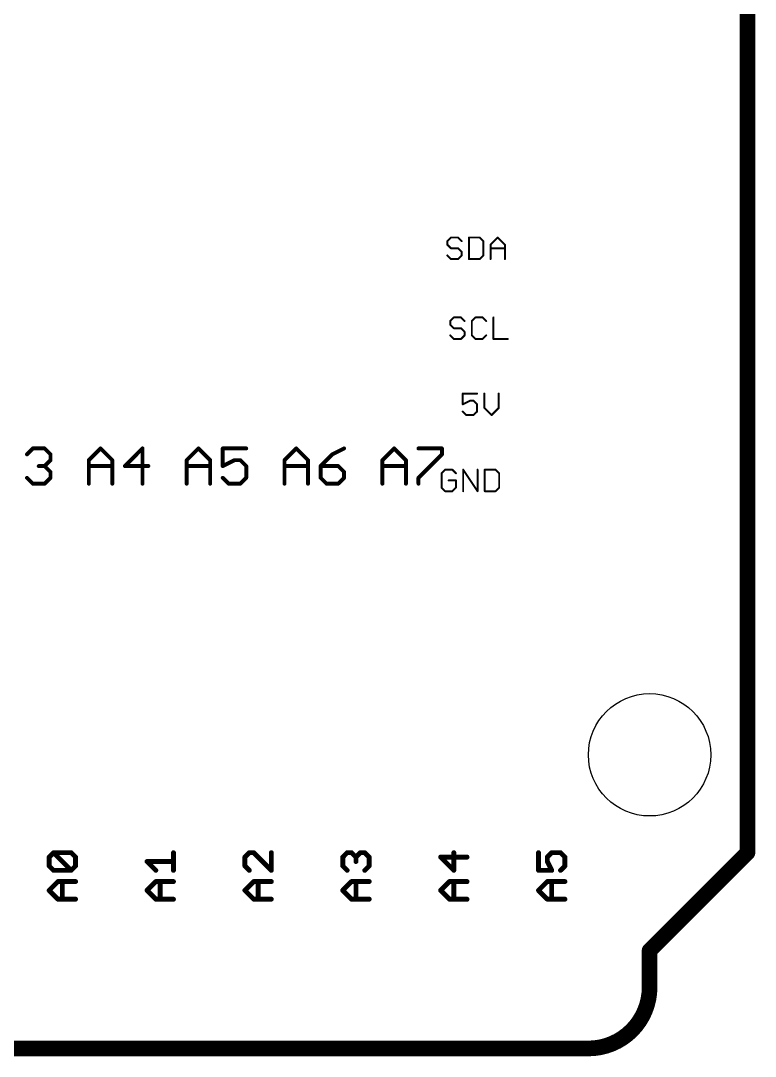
# Model space of a CAD drawing. Extents: x 48.1 to 117, y 21.4 to 75.1.
# Drawn here: x 97.98 to 117.04, y 21.39 to 48.26 of the extents above; entities that cross this region are included whole.
import ezdxf

# ---------------------------------------------------------------- set-up
doc = ezdxf.new("R2010")
doc.units = 0
doc.layers.add('20', color=7, linetype='CONTINUOUS')
doc.layers.add('25', color=253, linetype='CONTINUOUS')

msp = doc.modelspace()

# ---------------------------------------------------------------- linework, layer by layer
at = {"layer": '20', "const_width": 0.4064}
for points in [[(116.84, 59.69), (116.84, 26.67)], [(116.84, 26.67), (114.3, 24.13)], [(114.3, 24.13), (114.3, 23.1775)], [(112.7125, 21.59), (49.8475, 21.59)]]:
    msp.add_lwpolyline(points, dxfattribs=at)
at = {"layer": '20'}
for points, const_width in [([(116.7384, 26.67, 1), (116.9416, 26.67)], 0.2032), ([(116.9118, 26.5982, 1), (116.7682, 26.7418)], 0.2032), ([(114.4016, 24.13, 1), (114.1984, 24.13)], 0.2032), ([(114.2282, 24.2018, 1), (114.3718, 24.0582)], 0.2032), ([(112.7125, 21.59, 0.4142), (114.3, 23.1775)], 0.4064), ([(114.4016, 23.1775, 1), (114.1984, 23.1775)], 0.2032), ([(114.1984, 23.1775, 1), (114.4016, 23.1775)], 0.2032), ([(112.7125, 21.6916, 1), (112.7125, 21.4884)], 0.2032), ([(112.7125, 21.4884, 1), (112.7125, 21.6916)], 0.2032)]:
    msp.add_lwpolyline(points, format="xyb", dxfattribs=dict(at, const_width=const_width))
msp.add_circle((114.3, 29.21), 1.5875, dxfattribs=at)
at = {"layer": '25'}
for points, const_width in [([(109.1436, 42.6347), (109.0504, 42.5415)], 0.0508), ([(109.0504, 42.5415), (109.0504, 42.4483)], 0.0508), ([(109.0504, 42.4483), (109.1436, 42.355)], 0.0508), ([(109.33, 42.6347), (109.1436, 42.6347)], 0.0508), ([(109.4233, 42.5415), (109.33, 42.6347)], 0.0508), ([(109.6117, 42.6347), (109.6117, 42.0754)], 0.0508), ([(109.8913, 42.6347), (109.6117, 42.6347)], 0.0508), ([(109.9846, 42.5415), (109.8913, 42.6347)], 0.0508), ([(109.9846, 42.1686), (109.9846, 42.5415)], 0.0508), ([(110.173, 42.4483), (110.3594, 42.6347)], 0.0508), ([(110.173, 42.0754), (110.173, 42.4483)], 0.0508), ([(110.3594, 42.6347), (110.5459, 42.4483)], 0.0508), ([(110.5459, 42.4483), (110.5459, 42.0754)], 0.0508), ([(109.1436, 42.0754), (109.0504, 42.1686)], 0.0508), ([(109.1436, 42.355), (109.33, 42.355)], 0.0508), ([(109.33, 42.355), (109.4233, 42.2618)], 0.0508), ([(109.4233, 42.1686), (109.33, 42.0754)], 0.0508), ([(109.4233, 42.2618), (109.4233, 42.1686)], 0.0508), ([(109.8913, 42.0754), (109.9846, 42.1686)], 0.0508), ([(110.173, 42.355), (110.5459, 42.355)], 0.0508), ([(109.33, 42.0754), (109.1436, 42.0754)], 0.0508), ([(109.6117, 42.0754), (109.8913, 42.0754)], 0.0508), ([(109.2186, 40.5597), (109.1254, 40.4665)], 0.0508), ([(109.405, 40.5597), (109.2186, 40.5597)], 0.0508), ([(109.4982, 40.4665), (109.405, 40.5597)], 0.0508), ([(109.7799, 40.5597), (109.6867, 40.4665)], 0.0508), ([(109.9663, 40.5597), (109.7799, 40.5597)], 0.0508), ([(110.0596, 40.4665), (109.9663, 40.5597)], 0.0508), ([(110.248, 40.5597), (110.248, 40.0004)], 0.0508), ([(109.1254, 40.4665), (109.1254, 40.3732)], 0.0508), ([(109.1254, 40.3732), (109.2186, 40.28)], 0.0508), ([(109.6867, 40.4665), (109.6867, 40.0936)], 0.0508), ([(109.2186, 40.0004), (109.1254, 40.0936)], 0.0508), ([(109.2186, 40.28), (109.405, 40.28)], 0.0508), ([(109.405, 40.28), (109.4982, 40.1868)], 0.0508), ([(109.4982, 40.0936), (109.405, 40.0004)], 0.0508), ([(109.4982, 40.1868), (109.4982, 40.0936)], 0.0508), ([(109.6867, 40.0936), (109.7799, 40.0004)], 0.0508), ([(109.9663, 40.0004), (110.0596, 40.0936)], 0.0508), ([(109.405, 40.0004), (109.2186, 40.0004)], 0.0508), ([(109.7799, 40.0004), (109.9663, 40.0004)], 0.0508), ([(110.248, 40.0004), (110.6209, 40.0004)], 0.0508), ([(109.8233, 38.5847), (109.4504, 38.5847)], 0.0508), ([(109.4504, 38.5847), (109.4504, 38.305)], 0.0508), ([(110.0117, 38.5847), (110.0117, 38.2118)], 0.0508), ([(110.3846, 38.2118), (110.3846, 38.5847)], 0.0508), ([(109.4504, 38.305), (109.6368, 38.3983)], 0.0508), ([(109.6368, 38.3983), (109.73, 38.3983)], 0.0508), ([(109.73, 38.3983), (109.8233, 38.305)], 0.0508), ([(109.8233, 38.305), (109.8233, 38.1186)], 0.0508), ([(110.0117, 38.2118), (110.1981, 38.0254)], 0.0508), ([(110.1981, 38.0254), (110.3846, 38.2118)], 0.0508), ([(109.5436, 38.0254), (109.4504, 38.1186)], 0.0508), ([(109.73, 38.0254), (109.5436, 38.0254)], 0.0508), ([(109.8233, 38.1186), (109.73, 38.0254)], 0.0508), ([(98.1413, 37.0085), (98.2938, 37.161)], 0.1016), ([(98.2938, 37.161), (98.5989, 37.161)], 0.1016), ([(98.5989, 37.161), (98.7514, 37.0085)], 0.1016), ([(99.7458, 36.8559), (100.0509, 37.161)], 0.1016), ([(100.0509, 37.161), (100.3559, 36.8559)], 0.1016), ([(101.1389, 37.161), (100.6813, 36.7034)], 0.1016), ([(101.1389, 36.2458), (101.1389, 37.161)], 0.1016), ([(102.2858, 36.8559), (102.5909, 37.161)], 0.1016), ([(102.5909, 37.161), (102.8959, 36.8559)], 0.1016), ([(103.8314, 37.161), (103.2213, 37.161)], 0.1016), ([(103.2213, 37.161), (103.2213, 36.7034)], 0.1016), ([(104.8258, 36.8559), (105.1309, 37.161)], 0.1016), ([(105.1309, 37.161), (105.4359, 36.8559)], 0.1016), ([(106.3714, 37.161), (106.0664, 37.0085)], 0.1016), ([(107.3658, 36.8559), (107.6709, 37.161)], 0.1016), ([(107.6709, 37.161), (107.9759, 36.8559)], 0.1016), ([(108.3013, 37.161), (108.9114, 37.161)], 0.1016), ([(108.9114, 37.161), (108.9114, 37.0085)], 0.1016), ([(98.7514, 36.8559), (98.5989, 36.7034)], 0.1016), ([(98.7514, 37.0085), (98.7514, 36.8559)], 0.1016), ([(99.7458, 36.2458), (99.7458, 36.8559)], 0.1016), ([(100.3559, 36.8559), (100.3559, 36.2458)], 0.1016), ([(102.2858, 36.2458), (102.2858, 36.8559)], 0.1016), ([(102.8959, 36.8559), (102.8959, 36.2458)], 0.1016), ([(103.2213, 36.7034), (103.5264, 36.8559)], 0.1016), ([(103.5264, 36.8559), (103.6789, 36.8559)], 0.1016), ([(103.6789, 36.8559), (103.8314, 36.7034)], 0.1016), ([(104.8258, 36.2458), (104.8258, 36.8559)], 0.1016), ([(105.4359, 36.8559), (105.4359, 36.2458)], 0.1016), ([(106.0664, 37.0085), (105.7613, 36.7034)], 0.1016), ([(107.3658, 36.2458), (107.3658, 36.8559)], 0.1016), ([(107.9759, 36.8559), (107.9759, 36.2458)], 0.1016), ([(108.9114, 37.0085), (108.3013, 36.3983)], 0.1016), ([(98.5989, 36.7034), (98.4464, 36.7034)], 0.1016), ([(98.5989, 36.7034), (98.7514, 36.5509)], 0.1016), ([(98.7514, 36.5509), (98.7514, 36.3983)], 0.1016), ([(99.7458, 36.7034), (100.3559, 36.7034)], 0.1016), ([(100.6813, 36.7034), (101.2914, 36.7034)], 0.1016), ([(102.2858, 36.7034), (102.8959, 36.7034)], 0.1016), ([(103.8314, 36.7034), (103.8314, 36.3983)], 0.1016), ([(104.8258, 36.7034), (105.4359, 36.7034)], 0.1016), ([(105.7613, 36.7034), (105.7613, 36.3983)], 0.1016), ([(106.2189, 36.7034), (105.7613, 36.7034)], 0.1016), ([(106.3714, 36.5509), (106.2189, 36.7034)], 0.1016), ([(106.3714, 36.3983), (106.3714, 36.5509)], 0.1016), ([(107.3658, 36.7034), (107.9759, 36.7034)], 0.1016), ([(108.9936, 36.6097), (108.9004, 36.5165)], 0.0508), ([(109.18, 36.6097), (108.9936, 36.6097)], 0.0508), ([(109.2733, 36.5165), (109.18, 36.6097)], 0.0508), ([(109.4617, 36.0504), (109.4617, 36.6097)], 0.0508), ([(109.4617, 36.6097), (109.8346, 36.0504)], 0.0508), ([(109.8346, 36.0504), (109.8346, 36.6097)], 0.0508), ([(110.023, 36.6097), (110.023, 36.0504)], 0.0508), ([(110.3027, 36.6097), (110.023, 36.6097)], 0.0508), ([(110.3959, 36.5165), (110.3027, 36.6097)], 0.0508), ([(98.2938, 36.2458), (98.1413, 36.3983)], 0.1016), ([(98.5989, 36.2458), (98.2938, 36.2458)], 0.1016), ([(98.7514, 36.3983), (98.5989, 36.2458)], 0.1016), ([(103.3738, 36.2458), (103.2213, 36.3983)], 0.1016), ([(103.6789, 36.2458), (103.3738, 36.2458)], 0.1016), ([(103.8314, 36.3983), (103.6789, 36.2458)], 0.1016), ([(105.7613, 36.3983), (105.9138, 36.2458)], 0.1016), ([(105.9138, 36.2458), (106.2189, 36.2458)], 0.1016), ([(106.2189, 36.2458), (106.3714, 36.3983)], 0.1016), ([(108.3013, 36.3983), (108.3013, 36.2458)], 0.1016), ([(108.9004, 36.5165), (108.9004, 36.1436)], 0.0508), ([(109.2733, 36.33), (109.0868, 36.33)], 0.0508), ([(109.2733, 36.1436), (109.2733, 36.33)], 0.0508), ([(110.3959, 36.1436), (110.3959, 36.5165)], 0.0508), ([(108.9004, 36.1436), (108.9936, 36.0504)], 0.0508), ([(108.9936, 36.0504), (109.18, 36.0504)], 0.0508), ([(109.18, 36.0504), (109.2733, 36.1436)], 0.0508), ([(110.023, 36.0504), (110.3027, 36.0504)], 0.0508), ([(110.3027, 36.0504), (110.3959, 36.1436)], 0.0508), ([(98.7165, 26.5551), (98.8309, 26.6695)], 0.127), ([(98.7165, 26.3263), (98.7165, 26.5551)], 0.127), ([(98.8309, 26.6695), (99.2885, 26.6695)], 0.127), ([(99.2885, 26.2119), (98.8309, 26.6695)], 0.127), ([(99.2885, 26.6695), (99.4029, 26.5551)], 0.127), ([(99.4029, 26.5551), (99.4029, 26.3263)], 0.127), ([(101.9429, 26.2119), (101.9429, 26.6695)], 0.127), ([(103.9109, 26.6695), (103.7965, 26.5551)], 0.127), ([(103.7965, 26.5551), (103.7965, 26.3263)], 0.127), ([(104.0253, 26.6695), (103.9109, 26.6695)], 0.127), ([(104.4829, 26.2119), (104.0253, 26.6695)], 0.127), ([(104.4829, 26.6695), (104.4829, 26.2119)], 0.127), ([(106.3365, 26.5551), (106.4509, 26.6695)], 0.127), ([(106.3365, 26.3263), (106.3365, 26.5551)], 0.127), ([(106.4509, 26.6695), (106.5653, 26.6695)], 0.127), ([(106.5653, 26.6695), (106.6797, 26.5551)], 0.127), ([(106.6797, 26.5551), (106.7941, 26.6695)], 0.127), ([(106.6797, 26.5551), (106.6797, 26.4407)], 0.127), ([(106.7941, 26.6695), (106.9085, 26.6695)], 0.127), ([(106.9085, 26.6695), (107.0229, 26.5551)], 0.127), ([(107.0229, 26.5551), (107.0229, 26.3263)], 0.127), ([(109.5629, 26.5551), (108.8765, 26.5551)], 0.127), ([(108.8765, 26.5551), (109.2197, 26.2119)], 0.127), ([(109.2197, 26.2119), (109.2197, 26.6695)], 0.127), ([(111.4165, 26.6695), (111.4165, 26.2119)], 0.127), ([(111.6453, 26.5551), (111.7597, 26.6695)], 0.127), ([(111.6453, 26.4407), (111.6453, 26.5551)], 0.127), ([(111.7597, 26.6695), (111.9885, 26.6695)], 0.127), ([(111.9885, 26.6695), (112.1029, 26.5551)], 0.127), ([(112.1029, 26.5551), (112.1029, 26.3263)], 0.127), ([(98.8309, 26.2119), (98.7165, 26.3263)], 0.127), ([(99.4029, 26.3263), (99.2885, 26.2119)], 0.127), ([(101.4853, 26.2119), (101.2565, 26.4407)], 0.127), ([(101.2565, 26.4407), (101.9429, 26.4407)], 0.127), ([(103.7965, 26.3263), (103.9109, 26.2119)], 0.127), ([(106.4509, 26.2119), (106.3365, 26.3263)], 0.127), ([(107.0229, 26.3263), (106.9085, 26.2119)], 0.127), ([(111.7597, 26.2119), (111.6453, 26.4407)], 0.127), ([(112.1029, 26.3263), (111.9885, 26.2119)], 0.127), ([(99.2885, 26.2119), (98.8309, 26.2119)], 0.127), ([(111.4165, 26.2119), (111.7597, 26.2119)], 0.127), ([(98.7165, 25.6923), (98.9453, 25.9211)], 0.127), ([(98.9453, 25.9211), (99.4029, 25.9211)], 0.127), ([(99.0597, 25.4635), (99.0597, 25.9211)], 0.127), ([(101.2565, 25.6923), (101.4853, 25.9211)], 0.127), ([(101.4853, 25.9211), (101.9429, 25.9211)], 0.127), ([(101.5997, 25.4635), (101.5997, 25.9211)], 0.127), ([(103.7965, 25.6923), (104.0253, 25.9211)], 0.127), ([(104.0253, 25.9211), (104.4829, 25.9211)], 0.127), ([(104.1397, 25.4635), (104.1397, 25.9211)], 0.127), ([(106.3365, 25.6923), (106.5653, 25.9211)], 0.127), ([(106.5653, 25.9211), (107.0229, 25.9211)], 0.127), ([(106.6797, 25.4635), (106.6797, 25.9211)], 0.127), ([(108.8765, 25.6923), (109.1053, 25.9211)], 0.127), ([(109.1053, 25.9211), (109.5629, 25.9211)], 0.127), ([(109.2197, 25.4635), (109.2197, 25.9211)], 0.127), ([(111.4165, 25.6923), (111.6453, 25.9211)], 0.127), ([(111.6453, 25.9211), (112.1029, 25.9211)], 0.127), ([(111.7597, 25.4635), (111.7597, 25.9211)], 0.127), ([(98.9453, 25.4635), (98.7165, 25.6923)], 0.127), ([(101.4853, 25.4635), (101.2565, 25.6923)], 0.127), ([(104.0253, 25.4635), (103.7965, 25.6923)], 0.127), ([(106.5653, 25.4635), (106.3365, 25.6923)], 0.127), ([(109.1053, 25.4635), (108.8765, 25.6923)], 0.127), ([(111.6453, 25.4635), (111.4165, 25.6923)], 0.127), ([(99.4029, 25.4635), (98.9453, 25.4635)], 0.127), ([(101.9429, 25.4635), (101.4853, 25.4635)], 0.127), ([(104.4829, 25.4635), (104.0253, 25.4635)], 0.127), ([(107.0229, 25.4635), (106.5653, 25.4635)], 0.127), ([(109.5629, 25.4635), (109.1053, 25.4635)], 0.127), ([(112.1029, 25.4635), (111.6453, 25.4635)], 0.127)]:
    msp.add_lwpolyline(points, dxfattribs=dict(at, const_width=const_width))
for points, const_width in [([(109.0631, 42.5415, 1), (109.0377, 42.5415)], 0.0254), ([(109.0414, 42.5504, 1), (109.0594, 42.5325)], 0.0254), ([(109.0594, 42.4572, 1), (109.0414, 42.4393)], 0.0254), ([(109.0377, 42.4483, 1), (109.0631, 42.4483)], 0.0254), ([(109.1436, 42.6474, 1), (109.1436, 42.622)], 0.0254), ([(109.1526, 42.6257, 1), (109.1346, 42.6437)], 0.0254), ([(109.339, 42.6437, 1), (109.3211, 42.6257)], 0.0254), ([(109.33, 42.622, 1), (109.33, 42.6474)], 0.0254), ([(109.4143, 42.5325, 1), (109.4322, 42.5504)], 0.0254), ([(109.6244, 42.6347, 1), (109.599, 42.6347)], 0.0254), ([(109.6117, 42.6474, 1), (109.6117, 42.622)], 0.0254), ([(109.9003, 42.6437, 1), (109.8824, 42.6257)], 0.0254), ([(109.8913, 42.622, 1), (109.8913, 42.6474)], 0.0254), ([(109.9973, 42.5415, 1), (109.9719, 42.5415)], 0.0254), ([(109.9756, 42.5325, 1), (109.9935, 42.5504)], 0.0254), ([(110.1857, 42.4483, 1), (110.1603, 42.4483)], 0.0254), ([(110.164, 42.4572, 1), (110.182, 42.4393)], 0.0254), ([(110.3684, 42.6437, 1), (110.3505, 42.6257)], 0.0254), ([(110.3684, 42.6257, 1), (110.3505, 42.6437)], 0.0254), ([(110.5586, 42.4483, 1), (110.5332, 42.4483)], 0.0254), ([(110.5369, 42.4393, 1), (110.5548, 42.4572)], 0.0254), ([(109.0594, 42.1776, 1), (109.0414, 42.1596)], 0.0254), ([(109.1436, 42.3677, 1), (109.1436, 42.3423)], 0.0254), ([(109.1346, 42.3461, 1), (109.1526, 42.364)], 0.0254), ([(109.339, 42.364, 1), (109.3211, 42.3461)], 0.0254), ([(109.33, 42.3423, 1), (109.33, 42.3677)], 0.0254), ([(109.436, 42.2618, 1), (109.4106, 42.2618)], 0.0254), ([(109.4143, 42.2528, 1), (109.4322, 42.2708)], 0.0254), ([(109.4322, 42.1596, 1), (109.4143, 42.1776)], 0.0254), ([(109.9935, 42.1596, 1), (109.9756, 42.1776)], 0.0254), ([(110.173, 42.3677, 1), (110.173, 42.3423)], 0.0254), ([(110.5459, 42.3423, 1), (110.5459, 42.3677)], 0.0254), ([(109.1436, 42.0881, 1), (109.1436, 42.0627)], 0.0254), ([(109.1346, 42.0664, 1), (109.1526, 42.0844)], 0.0254), ([(109.3211, 42.0844, 1), (109.339, 42.0664)], 0.0254), ([(109.33, 42.0627, 1), (109.33, 42.0881)], 0.0254), ([(109.4106, 42.1686, 1), (109.436, 42.1686)], 0.0254), ([(109.6117, 42.0881, 1), (109.6117, 42.0627)], 0.0254), ([(109.599, 42.0754, 1), (109.6244, 42.0754)], 0.0254), ([(109.8824, 42.0844, 1), (109.9003, 42.0664)], 0.0254), ([(109.8913, 42.0627, 1), (109.8913, 42.0881)], 0.0254), ([(109.9719, 42.1686, 1), (109.9973, 42.1686)], 0.0254), ([(110.1603, 42.0754, 1), (110.1857, 42.0754)], 0.0254), ([(110.5332, 42.0754, 1), (110.5586, 42.0754)], 0.0254), ([(109.2186, 40.5724, 1), (109.2186, 40.547)], 0.0254), ([(109.2276, 40.5507, 1), (109.2096, 40.5687)], 0.0254), ([(109.414, 40.5687, 1), (109.3961, 40.5507)], 0.0254), ([(109.405, 40.547, 1), (109.405, 40.5724)], 0.0254), ([(109.7799, 40.5724, 1), (109.7799, 40.547)], 0.0254), ([(109.7889, 40.5507, 1), (109.7709, 40.5687)], 0.0254), ([(109.9753, 40.5687, 1), (109.9574, 40.5507)], 0.0254), ([(109.9663, 40.547, 1), (109.9663, 40.5724)], 0.0254), ([(110.2607, 40.5597, 1), (110.2353, 40.5597)], 0.0254), ([(109.1381, 40.4665, 1), (109.1127, 40.4665)], 0.0254), ([(109.1164, 40.4754, 1), (109.1344, 40.4575)], 0.0254), ([(109.1344, 40.3822, 1), (109.1164, 40.3643)], 0.0254), ([(109.1127, 40.3732, 1), (109.1381, 40.3732)], 0.0254), ([(109.4893, 40.4575, 1), (109.5072, 40.4754)], 0.0254), ([(109.6994, 40.4665, 1), (109.674, 40.4665)], 0.0254), ([(109.6777, 40.4754, 1), (109.6957, 40.4575)], 0.0254), ([(110.0506, 40.4575, 1), (110.0685, 40.4754)], 0.0254), ([(109.1344, 40.1026, 1), (109.1164, 40.0846)], 0.0254), ([(109.2186, 40.2927, 1), (109.2186, 40.2673)], 0.0254), ([(109.2096, 40.2711, 1), (109.2276, 40.289)], 0.0254), ([(109.414, 40.289, 1), (109.3961, 40.2711)], 0.0254), ([(109.405, 40.2673, 1), (109.405, 40.2927)], 0.0254), ([(109.5109, 40.1868, 1), (109.4856, 40.1868)], 0.0254), ([(109.4856, 40.0936, 1), (109.5109, 40.0936)], 0.0254), ([(109.4893, 40.1778, 1), (109.5072, 40.1958)], 0.0254), ([(109.5072, 40.0846, 1), (109.4893, 40.1026)], 0.0254), ([(109.6957, 40.1026, 1), (109.6777, 40.0846)], 0.0254), ([(109.674, 40.0936, 1), (109.6994, 40.0936)], 0.0254), ([(110.0685, 40.0846, 1), (110.0506, 40.1026)], 0.0254), ([(109.2186, 40.0131, 1), (109.2186, 39.9877)], 0.0254), ([(109.2096, 39.9914, 1), (109.2276, 40.0094)], 0.0254), ([(109.3961, 40.0094, 1), (109.414, 39.9914)], 0.0254), ([(109.405, 39.9877, 1), (109.405, 40.0131)], 0.0254), ([(109.7799, 40.0131, 1), (109.7799, 39.9877)], 0.0254), ([(109.7709, 39.9914, 1), (109.7889, 40.0094)], 0.0254), ([(109.9574, 40.0094, 1), (109.9753, 39.9914)], 0.0254), ([(109.9663, 39.9877, 1), (109.9663, 40.0131)], 0.0254), ([(110.248, 40.0131, 1), (110.248, 39.9877)], 0.0254), ([(110.2353, 40.0004, 1), (110.2607, 40.0004)], 0.0254), ([(110.6209, 39.9877, 1), (110.6209, 40.0131)], 0.0254), ([(109.4504, 38.5974, 1), (109.4504, 38.572)], 0.0254), ([(109.4631, 38.5847, 1), (109.4377, 38.5847)], 0.0254), ([(109.8233, 38.572, 1), (109.8233, 38.5974)], 0.0254), ([(110.0244, 38.5847, 1), (109.999, 38.5847)], 0.0254), ([(110.3973, 38.5847, 1), (110.3719, 38.5847)], 0.0254), ([(109.4447, 38.3164, 1), (109.4561, 38.2937)], 0.0254), ([(109.4377, 38.305, 1), (109.4631, 38.305)], 0.0254), ([(109.6368, 38.411, 1), (109.6368, 38.3856)], 0.0254), ([(109.6425, 38.3869, 1), (109.6311, 38.4096)], 0.0254), ([(109.739, 38.4072, 1), (109.7211, 38.3893)], 0.0254), ([(109.73, 38.3856, 1), (109.73, 38.411)], 0.0254), ([(109.8359, 38.305, 1), (109.8106, 38.305)], 0.0254), ([(109.8143, 38.2961, 1), (109.8322, 38.314)], 0.0254), ([(110.0207, 38.2208, 1), (110.0027, 38.2028)], 0.0254), ([(109.999, 38.2118, 1), (110.0244, 38.2118)], 0.0254), ([(110.3719, 38.2118, 1), (110.3973, 38.2118)], 0.0254), ([(110.3935, 38.2028, 1), (110.3756, 38.2208)], 0.0254), ([(109.4594, 38.1276, 1), (109.4414, 38.1096)], 0.0254), ([(109.5436, 38.0381, 1), (109.5436, 38.0127)], 0.0254), ([(109.5346, 38.0164, 1), (109.5526, 38.0344)], 0.0254), ([(109.7211, 38.0344, 1), (109.739, 38.0164)], 0.0254), ([(109.73, 38.0127, 1), (109.73, 38.0381)], 0.0254), ([(109.8106, 38.1186, 1), (109.8359, 38.1186)], 0.0254), ([(109.8322, 38.1096, 1), (109.8143, 38.1276)], 0.0254), ([(110.1892, 38.0344, 1), (110.2071, 38.0164)], 0.0254), ([(110.1892, 38.0164, 1), (110.2071, 38.0344)], 0.0254), ([(98.2938, 37.1864, 1), (98.2938, 37.1356)], 0.0508), ([(98.3118, 37.143, 1), (98.2759, 37.1789)], 0.0508), ([(98.6169, 37.1789, 1), (98.5809, 37.143)], 0.0508), ([(98.5989, 37.1356, 1), (98.5989, 37.1864)], 0.0508), ([(100.0688, 37.1789, 1), (100.0329, 37.143)], 0.0508), ([(100.0688, 37.143, 1), (100.0329, 37.1789)], 0.0508), ([(101.1643, 37.161, 1), (101.1135, 37.161)], 0.0508), ([(101.1569, 37.143, 1), (101.1209, 37.1789)], 0.0508), ([(102.6088, 37.1789, 1), (102.5729, 37.143)], 0.0508), ([(102.6088, 37.143, 1), (102.5729, 37.1789)], 0.0508), ([(103.2213, 37.1864, 1), (103.2213, 37.1356)], 0.0508), ([(103.2467, 37.161, 1), (103.1959, 37.161)], 0.0508), ([(103.8314, 37.1356, 1), (103.8314, 37.1864)], 0.0508), ([(105.1488, 37.1789, 1), (105.1129, 37.143)], 0.0508), ([(105.1488, 37.143, 1), (105.1129, 37.1789)], 0.0508), ([(106.3828, 37.1383, 1), (106.3601, 37.1837)], 0.0508), ([(107.6888, 37.1789, 1), (107.6529, 37.143)], 0.0508), ([(107.6888, 37.143, 1), (107.6529, 37.1789)], 0.0508), ([(108.3013, 37.1864, 1), (108.3013, 37.1356)], 0.0508), ([(108.9368, 37.161, 1), (108.886, 37.161)], 0.0508), ([(108.9114, 37.1356, 1), (108.9114, 37.1864)], 0.0508), ([(98.1234, 37.0264, 1), (98.1593, 36.9905)], 0.0508), ([(98.7768, 37.0085, 1), (98.726, 37.0085)], 0.0508), ([(98.726, 36.8559, 1), (98.7768, 36.8559)], 0.0508), ([(98.7335, 36.9905, 1), (98.7694, 37.0264)], 0.0508), ([(98.7694, 36.838, 1), (98.7335, 36.8739)], 0.0508), ([(99.7712, 36.8559, 1), (99.7204, 36.8559)], 0.0508), ([(99.7278, 36.8739, 1), (99.7638, 36.838)], 0.0508), ([(100.3813, 36.8559, 1), (100.3305, 36.8559)], 0.0508), ([(100.338, 36.838, 1), (100.3739, 36.8739)], 0.0508), ([(102.3112, 36.8559, 1), (102.2604, 36.8559)], 0.0508), ([(102.2678, 36.8739, 1), (102.3038, 36.838)], 0.0508), ([(102.9213, 36.8559, 1), (102.8705, 36.8559)], 0.0508), ([(102.878, 36.838, 1), (102.9139, 36.8739)], 0.0508), ([(103.5264, 36.8813, 1), (103.5264, 36.8305)], 0.0508), ([(103.5377, 36.8332, 1), (103.515, 36.8786)], 0.0508), ([(103.6969, 36.8739, 1), (103.6609, 36.838)], 0.0508), ([(103.6789, 36.8305, 1), (103.6789, 36.8813)], 0.0508), ([(104.8512, 36.8559, 1), (104.8004, 36.8559)], 0.0508), ([(104.8078, 36.8739, 1), (104.8438, 36.838)], 0.0508), ([(105.4613, 36.8559, 1), (105.4105, 36.8559)], 0.0508), ([(105.418, 36.838, 1), (105.4539, 36.8739)], 0.0508), ([(106.055, 37.0312, 1), (106.0777, 36.9857)], 0.0508), ([(106.0843, 36.9905, 1), (106.0484, 37.0264)], 0.0508), ([(107.3912, 36.8559, 1), (107.3404, 36.8559)], 0.0508), ([(107.3478, 36.8739, 1), (107.3838, 36.838)], 0.0508), ([(108.0013, 36.8559, 1), (107.9505, 36.8559)], 0.0508), ([(107.958, 36.838, 1), (107.9939, 36.8739)], 0.0508), ([(108.886, 37.0085, 1), (108.9368, 37.0085)], 0.0508), ([(108.9294, 36.9905, 1), (108.8935, 37.0264)], 0.0508), ([(98.4464, 36.7288, 1), (98.4464, 36.678)], 0.0508), ([(98.6169, 36.7214, 1), (98.5809, 36.6854)], 0.0508), ([(98.5809, 36.7214, 1), (98.6169, 36.6854)], 0.0508), ([(98.5989, 36.678, 1), (98.5989, 36.7288)], 0.0508), ([(98.7768, 36.5509, 1), (98.726, 36.5509)], 0.0508), ([(98.7335, 36.5329, 1), (98.7694, 36.5688)], 0.0508), ([(99.7458, 36.7288, 1), (99.7458, 36.678)], 0.0508), ([(100.3559, 36.678, 1), (100.3559, 36.7288)], 0.0508), ([(100.6813, 36.7288, 1), (100.6813, 36.678)], 0.0508), ([(100.6634, 36.7214, 1), (100.6993, 36.6854)], 0.0508), ([(101.2914, 36.678, 1), (101.2914, 36.7288)], 0.0508), ([(102.2858, 36.7288, 1), (102.2858, 36.678)], 0.0508), ([(102.8959, 36.678, 1), (102.8959, 36.7288)], 0.0508), ([(103.1959, 36.7034, 1), (103.2467, 36.7034)], 0.0508), ([(103.21, 36.7261, 1), (103.2327, 36.6807)], 0.0508), ([(103.8568, 36.7034, 1), (103.806, 36.7034)], 0.0508), ([(103.8135, 36.6854, 1), (103.8494, 36.7214)], 0.0508), ([(104.8258, 36.7288, 1), (104.8258, 36.678)], 0.0508), ([(105.4359, 36.678, 1), (105.4359, 36.7288)], 0.0508), ([(105.7867, 36.7034, 1), (105.7359, 36.7034)], 0.0508), ([(105.7613, 36.7288, 1), (105.7613, 36.678)], 0.0508), ([(105.7434, 36.7214, 1), (105.7793, 36.6854)], 0.0508), ([(106.2369, 36.7214, 1), (106.2009, 36.6854)], 0.0508), ([(106.2189, 36.678, 1), (106.2189, 36.7288)], 0.0508), ([(106.3968, 36.5509, 1), (106.346, 36.5509)], 0.0508), ([(106.3535, 36.5329, 1), (106.3894, 36.5688)], 0.0508), ([(107.3658, 36.7288, 1), (107.3658, 36.678)], 0.0508), ([(107.9759, 36.678, 1), (107.9759, 36.7288)], 0.0508), ([(108.9936, 36.6224, 1), (108.9936, 36.597)], 0.0254), ([(109.0026, 36.6007, 1), (108.9846, 36.6187)], 0.0254), ([(109.189, 36.6187, 1), (109.1711, 36.6007)], 0.0254), ([(109.18, 36.597, 1), (109.18, 36.6224)], 0.0254), ([(109.4744, 36.6097, 1), (109.449, 36.6097)], 0.0254), ([(109.4723, 36.6167, 1), (109.4511, 36.6026)], 0.0254), ([(109.8473, 36.6097, 1), (109.8219, 36.6097)], 0.0254), ([(110.0357, 36.6097, 1), (110.0103, 36.6097)], 0.0254), ([(110.023, 36.6224, 1), (110.023, 36.597)], 0.0254), ([(110.3116, 36.6187, 1), (110.2937, 36.6007)], 0.0254), ([(110.3027, 36.597, 1), (110.3027, 36.6224)], 0.0254), ([(98.1593, 36.4163, 1), (98.1234, 36.3804)], 0.0508), ([(98.2938, 36.2712, 1), (98.2938, 36.2204)], 0.0508), ([(98.2759, 36.2278, 1), (98.3118, 36.2638)], 0.0508), ([(98.5809, 36.2638, 1), (98.6169, 36.2278)], 0.0508), ([(98.5989, 36.2204, 1), (98.5989, 36.2712)], 0.0508), ([(98.726, 36.3983, 1), (98.7768, 36.3983)], 0.0508), ([(98.7694, 36.3804, 1), (98.7335, 36.4163)], 0.0508), ([(103.2393, 36.4163, 1), (103.2034, 36.3804)], 0.0508), ([(103.3738, 36.2712, 1), (103.3738, 36.2204)], 0.0508), ([(103.3559, 36.2278, 1), (103.3918, 36.2638)], 0.0508), ([(103.6609, 36.2638, 1), (103.6969, 36.2278)], 0.0508), ([(103.6789, 36.2204, 1), (103.6789, 36.2712)], 0.0508), ([(103.806, 36.3983, 1), (103.8568, 36.3983)], 0.0508), ([(103.8494, 36.3804, 1), (103.8135, 36.4163)], 0.0508), ([(105.7359, 36.3983, 1), (105.7867, 36.3983)], 0.0508), ([(105.7793, 36.4163, 1), (105.7434, 36.3804)], 0.0508), ([(105.9138, 36.2712, 1), (105.9138, 36.2204)], 0.0508), ([(105.8959, 36.2278, 1), (105.9318, 36.2638)], 0.0508), ([(106.2009, 36.2638, 1), (106.2369, 36.2278)], 0.0508), ([(106.2189, 36.2204, 1), (106.2189, 36.2712)], 0.0508), ([(106.346, 36.3983, 1), (106.3968, 36.3983)], 0.0508), ([(106.3894, 36.3804, 1), (106.3535, 36.4163)], 0.0508), ([(108.3267, 36.3983, 1), (108.2759, 36.3983)], 0.0508), ([(108.2834, 36.4163, 1), (108.3193, 36.3804)], 0.0508), ([(108.9131, 36.5165, 1), (108.8877, 36.5165)], 0.0254), ([(108.8914, 36.5254, 1), (108.9094, 36.5075)], 0.0254), ([(109.0868, 36.3427, 1), (109.0868, 36.3173)], 0.0254), ([(109.2859, 36.33, 1), (109.2606, 36.33)], 0.0254), ([(109.2643, 36.5075, 1), (109.2822, 36.5254)], 0.0254), ([(109.2733, 36.3173, 1), (109.2733, 36.3427)], 0.0254), ([(110.4086, 36.5165, 1), (110.3832, 36.5165)], 0.0254), ([(110.3869, 36.5075, 1), (110.4048, 36.5254)], 0.0254), ([(99.7204, 36.2458, 1), (99.7712, 36.2458)], 0.0508), ([(100.3305, 36.2458, 1), (100.3813, 36.2458)], 0.0508), ([(101.1135, 36.2458, 1), (101.1643, 36.2458)], 0.0508), ([(102.2604, 36.2458, 1), (102.3112, 36.2458)], 0.0508), ([(102.8705, 36.2458, 1), (102.9213, 36.2458)], 0.0508), ([(104.8004, 36.2458, 1), (104.8512, 36.2458)], 0.0508), ([(105.4105, 36.2458, 1), (105.4613, 36.2458)], 0.0508), ([(107.3404, 36.2458, 1), (107.3912, 36.2458)], 0.0508), ([(107.9505, 36.2458, 1), (108.0013, 36.2458)], 0.0508), ([(108.2759, 36.2458, 1), (108.3267, 36.2458)], 0.0508), ([(108.9094, 36.1526, 1), (108.8914, 36.1346)], 0.0254), ([(108.8877, 36.1436, 1), (108.9131, 36.1436)], 0.0254), ([(108.9936, 36.0631, 1), (108.9936, 36.0377)], 0.0254), ([(108.9846, 36.0414, 1), (109.0026, 36.0594)], 0.0254), ([(109.1711, 36.0594, 1), (109.189, 36.0414)], 0.0254), ([(109.18, 36.0377, 1), (109.18, 36.0631)], 0.0254), ([(109.2606, 36.1436, 1), (109.2859, 36.1436)], 0.0254), ([(109.2822, 36.1346, 1), (109.2643, 36.1526)], 0.0254), ([(109.449, 36.0504, 1), (109.4744, 36.0504)], 0.0254), ([(109.8219, 36.0504, 1), (109.8473, 36.0504)], 0.0254), ([(109.824, 36.0434, 1), (109.8451, 36.0574)], 0.0254), ([(110.023, 36.0631, 1), (110.023, 36.0377)], 0.0254), ([(110.0103, 36.0504, 1), (110.0357, 36.0504)], 0.0254), ([(110.2937, 36.0594, 1), (110.3116, 36.0414)], 0.0254), ([(110.3027, 36.0377, 1), (110.3027, 36.0631)], 0.0254), ([(110.3832, 36.1436, 1), (110.4086, 36.1436)], 0.0254), ([(110.4048, 36.1346, 1), (110.3869, 36.1526)], 0.0254), ([(98.7483, 26.5551, 1), (98.6848, 26.5551)], 0.0635), ([(98.6941, 26.5776, 1), (98.739, 26.5327)], 0.0635), ([(98.8309, 26.7013, 1), (98.8309, 26.6378)], 0.0635), ([(98.8534, 26.692, 1), (98.8085, 26.6471)], 0.0635), ([(98.8534, 26.6471, 1), (98.8085, 26.692)], 0.0635), ([(99.311, 26.692, 1), (99.2661, 26.6471)], 0.0635), ([(99.2885, 26.6378, 1), (99.2885, 26.7013)], 0.0635), ([(99.4347, 26.5551, 1), (99.3712, 26.5551)], 0.0635), ([(99.3804, 26.5327, 1), (99.4254, 26.5776)], 0.0635), ([(101.9747, 26.6695, 1), (101.9112, 26.6695)], 0.0635), ([(103.8283, 26.5551, 1), (103.7648, 26.5551)], 0.0635), ([(103.7741, 26.5776, 1), (103.819, 26.5327)], 0.0635), ([(103.9109, 26.7013, 1), (103.9109, 26.6378)], 0.0635), ([(103.9334, 26.6471, 1), (103.8885, 26.692)], 0.0635), ([(104.0478, 26.692, 1), (104.0029, 26.6471)], 0.0635), ([(104.0253, 26.6378, 1), (104.0253, 26.7013)], 0.0635), ([(104.5147, 26.6695, 1), (104.4511, 26.6695)], 0.0635), ([(106.3683, 26.5551, 1), (106.3048, 26.5551)], 0.0635), ([(106.3141, 26.5776, 1), (106.359, 26.5327)], 0.0635), ([(106.4509, 26.7013, 1), (106.4509, 26.6378)], 0.0635), ([(106.4734, 26.6471, 1), (106.4285, 26.692)], 0.0635), ([(106.5878, 26.692, 1), (106.5429, 26.6471)], 0.0635), ([(106.5653, 26.6378, 1), (106.5653, 26.7013)], 0.0635), ([(106.7115, 26.5551, 1), (106.648, 26.5551)], 0.0635), ([(106.6573, 26.5776, 1), (106.7022, 26.5327)], 0.0635), ([(106.6573, 26.5327, 1), (106.7022, 26.5776)], 0.0635), ([(106.7941, 26.7013, 1), (106.7941, 26.6378)], 0.0635), ([(106.8166, 26.6471, 1), (106.7717, 26.692)], 0.0635), ([(106.931, 26.692, 1), (106.8861, 26.6471)], 0.0635), ([(106.9085, 26.6378, 1), (106.9085, 26.7013)], 0.0635), ([(107.0547, 26.5551, 1), (106.9912, 26.5551)], 0.0635), ([(107.0004, 26.5327, 1), (107.0454, 26.5776)], 0.0635), ([(108.8765, 26.5869, 1), (108.8765, 26.5234)], 0.0635), ([(108.899, 26.5776, 1), (108.8541, 26.5327)], 0.0635), ([(109.2515, 26.6695, 1), (109.188, 26.6695)], 0.0635), ([(109.5629, 26.5234, 1), (109.5629, 26.5869)], 0.0635), ([(111.4483, 26.6695, 1), (111.3848, 26.6695)], 0.0635), ([(111.6771, 26.5551, 1), (111.6136, 26.5551)], 0.0635), ([(111.6229, 26.5776, 1), (111.6678, 26.5327)], 0.0635), ([(111.7597, 26.7013, 1), (111.7597, 26.6378)], 0.0635), ([(111.7822, 26.6471, 1), (111.7373, 26.692)], 0.0635), ([(112.011, 26.692, 1), (111.9661, 26.6471)], 0.0635), ([(111.9885, 26.6378, 1), (111.9885, 26.7013)], 0.0635), ([(112.1347, 26.5551, 1), (112.0712, 26.5551)], 0.0635), ([(112.0804, 26.5327, 1), (112.1254, 26.5776)], 0.0635), ([(98.6848, 26.3263, 1), (98.7483, 26.3263)], 0.0635), ([(98.739, 26.3488, 1), (98.6941, 26.3039)], 0.0635), ([(99.3712, 26.3263, 1), (99.4347, 26.3263)], 0.0635), ([(99.4254, 26.3039, 1), (99.3804, 26.3488)], 0.0635), ([(101.2565, 26.4725, 1), (101.2565, 26.409)], 0.0635), ([(101.279, 26.4632, 1), (101.2341, 26.4183)], 0.0635), ([(101.9429, 26.409, 1), (101.9429, 26.4725)], 0.0635), ([(103.7648, 26.3263, 1), (103.8283, 26.3263)], 0.0635), ([(103.819, 26.3488, 1), (103.7741, 26.3039)], 0.0635), ([(106.3048, 26.3263, 1), (106.3683, 26.3263)], 0.0635), ([(106.359, 26.3488, 1), (106.3141, 26.3039)], 0.0635), ([(106.648, 26.4407, 1), (106.7115, 26.4407)], 0.0635), ([(106.9912, 26.3263, 1), (107.0547, 26.3263)], 0.0635), ([(107.0454, 26.3039, 1), (107.0004, 26.3488)], 0.0635), ([(111.6737, 26.4549, 1), (111.6169, 26.4265)], 0.0635), ([(111.6136, 26.4407, 1), (111.6771, 26.4407)], 0.0635), ([(112.0712, 26.3263, 1), (112.1347, 26.3263)], 0.0635), ([(112.1254, 26.3039, 1), (112.0804, 26.3488)], 0.0635), ([(98.8309, 26.2437, 1), (98.8309, 26.1802)], 0.0635), ([(98.8085, 26.1895, 1), (98.8534, 26.2344)], 0.0635), ([(99.2661, 26.2344, 1), (99.311, 26.1895)], 0.0635), ([(99.2661, 26.1895, 1), (99.311, 26.2344)], 0.0635), ([(99.2885, 26.1802, 1), (99.2885, 26.2437)], 0.0635), ([(101.4629, 26.1895, 1), (101.5078, 26.2344)], 0.0635), ([(101.9112, 26.2119, 1), (101.9747, 26.2119)], 0.0635), ([(103.8885, 26.1895, 1), (103.9334, 26.2344)], 0.0635), ([(104.4511, 26.2119, 1), (104.5147, 26.2119)], 0.0635), ([(104.4604, 26.1895, 1), (104.5054, 26.2344)], 0.0635), ([(106.4285, 26.1895, 1), (106.4734, 26.2344)], 0.0635), ([(106.8861, 26.2344, 1), (106.931, 26.1895)], 0.0635), ([(109.188, 26.2119, 1), (109.2515, 26.2119)], 0.0635), ([(109.1973, 26.1895, 1), (109.2422, 26.2344)], 0.0635), ([(111.4165, 26.2437, 1), (111.4165, 26.1802)], 0.0635), ([(111.3848, 26.2119, 1), (111.4483, 26.2119)], 0.0635), ([(111.7313, 26.1977, 1), (111.7881, 26.2261)], 0.0635), ([(111.7597, 26.1802, 1), (111.7597, 26.2437)], 0.0635), ([(111.9661, 26.2344, 1), (112.011, 26.1895)], 0.0635), ([(98.9453, 25.9528, 1), (98.9453, 25.8893)], 0.0635), ([(98.9678, 25.8986, 1), (98.9229, 25.9435)], 0.0635), ([(99.0915, 25.9211, 1), (99.028, 25.9211)], 0.0635), ([(99.4029, 25.8893, 1), (99.4029, 25.9528)], 0.0635), ([(101.4853, 25.9528, 1), (101.4853, 25.8893)], 0.0635), ([(101.5078, 25.8986, 1), (101.4629, 25.9435)], 0.0635), ([(101.6315, 25.9211, 1), (101.568, 25.9211)], 0.0635), ([(101.9429, 25.8893, 1), (101.9429, 25.9528)], 0.0635), ([(104.0253, 25.9528, 1), (104.0253, 25.8893)], 0.0635), ([(104.0478, 25.8986, 1), (104.0029, 25.9435)], 0.0635), ([(104.1715, 25.9211, 1), (104.108, 25.9211)], 0.0635), ([(104.4829, 25.8893, 1), (104.4829, 25.9528)], 0.0635), ([(106.5653, 25.9528, 1), (106.5653, 25.8893)], 0.0635), ([(106.5878, 25.8986, 1), (106.5429, 25.9435)], 0.0635), ([(106.7115, 25.9211, 1), (106.648, 25.9211)], 0.0635), ([(107.0229, 25.8893, 1), (107.0229, 25.9528)], 0.0635), ([(109.1053, 25.9528, 1), (109.1053, 25.8893)], 0.0635), ([(109.1278, 25.8986, 1), (109.0829, 25.9435)], 0.0635), ([(109.2515, 25.9211, 1), (109.188, 25.9211)], 0.0635), ([(109.5629, 25.8893, 1), (109.5629, 25.9528)], 0.0635), ([(111.6453, 25.9528, 1), (111.6453, 25.8893)], 0.0635), ([(111.6678, 25.8986, 1), (111.6229, 25.9435)], 0.0635), ([(111.7915, 25.9211, 1), (111.728, 25.9211)], 0.0635), ([(112.1029, 25.8893, 1), (112.1029, 25.9528)], 0.0635), ([(98.739, 25.7147, 1), (98.6941, 25.6698)], 0.0635), ([(98.6941, 25.7147, 1), (98.739, 25.6698)], 0.0635), ([(101.279, 25.7147, 1), (101.2341, 25.6698)], 0.0635), ([(101.2341, 25.7147, 1), (101.279, 25.6698)], 0.0635), ([(103.819, 25.7147, 1), (103.7741, 25.6698)], 0.0635), ([(103.7741, 25.7147, 1), (103.819, 25.6698)], 0.0635), ([(106.359, 25.7147, 1), (106.3141, 25.6698)], 0.0635), ([(106.3141, 25.7147, 1), (106.359, 25.6698)], 0.0635), ([(108.899, 25.7147, 1), (108.8541, 25.6698)], 0.0635), ([(108.8541, 25.7147, 1), (108.899, 25.6698)], 0.0635), ([(111.439, 25.7147, 1), (111.3941, 25.6698)], 0.0635), ([(111.3941, 25.7147, 1), (111.439, 25.6698)], 0.0635), ([(98.9453, 25.4952, 1), (98.9453, 25.4318)], 0.0635), ([(98.9229, 25.441, 1), (98.9678, 25.486)], 0.0635), ([(99.028, 25.4635, 1), (99.0915, 25.4635)], 0.0635), ([(99.4029, 25.4318, 1), (99.4029, 25.4952)], 0.0635), ([(101.4853, 25.4952, 1), (101.4853, 25.4318)], 0.0635), ([(101.4629, 25.441, 1), (101.5078, 25.486)], 0.0635), ([(101.568, 25.4635, 1), (101.6315, 25.4635)], 0.0635), ([(101.9429, 25.4318, 1), (101.9429, 25.4952)], 0.0635), ([(104.0253, 25.4952, 1), (104.0253, 25.4318)], 0.0635), ([(104.0029, 25.441, 1), (104.0478, 25.486)], 0.0635), ([(104.108, 25.4635, 1), (104.1715, 25.4635)], 0.0635), ([(104.4829, 25.4318, 1), (104.4829, 25.4952)], 0.0635), ([(106.5653, 25.4952, 1), (106.5653, 25.4318)], 0.0635), ([(106.5429, 25.441, 1), (106.5878, 25.486)], 0.0635), ([(106.648, 25.4635, 1), (106.7115, 25.4635)], 0.0635), ([(107.0229, 25.4318, 1), (107.0229, 25.4952)], 0.0635), ([(109.1053, 25.4952, 1), (109.1053, 25.4318)], 0.0635), ([(109.0829, 25.441, 1), (109.1278, 25.486)], 0.0635), ([(109.188, 25.4635, 1), (109.2515, 25.4635)], 0.0635), ([(109.5629, 25.4318, 1), (109.5629, 25.4952)], 0.0635), ([(111.6453, 25.4952, 1), (111.6453, 25.4318)], 0.0635), ([(111.6229, 25.441, 1), (111.6678, 25.486)], 0.0635), ([(111.728, 25.4635, 1), (111.7915, 25.4635)], 0.0635), ([(112.1029, 25.4318, 1), (112.1029, 25.4952)], 0.0635)]:
    msp.add_lwpolyline(points, format="xyb", dxfattribs=dict(at, const_width=const_width))

doc.saveas('drawing.dxf')
